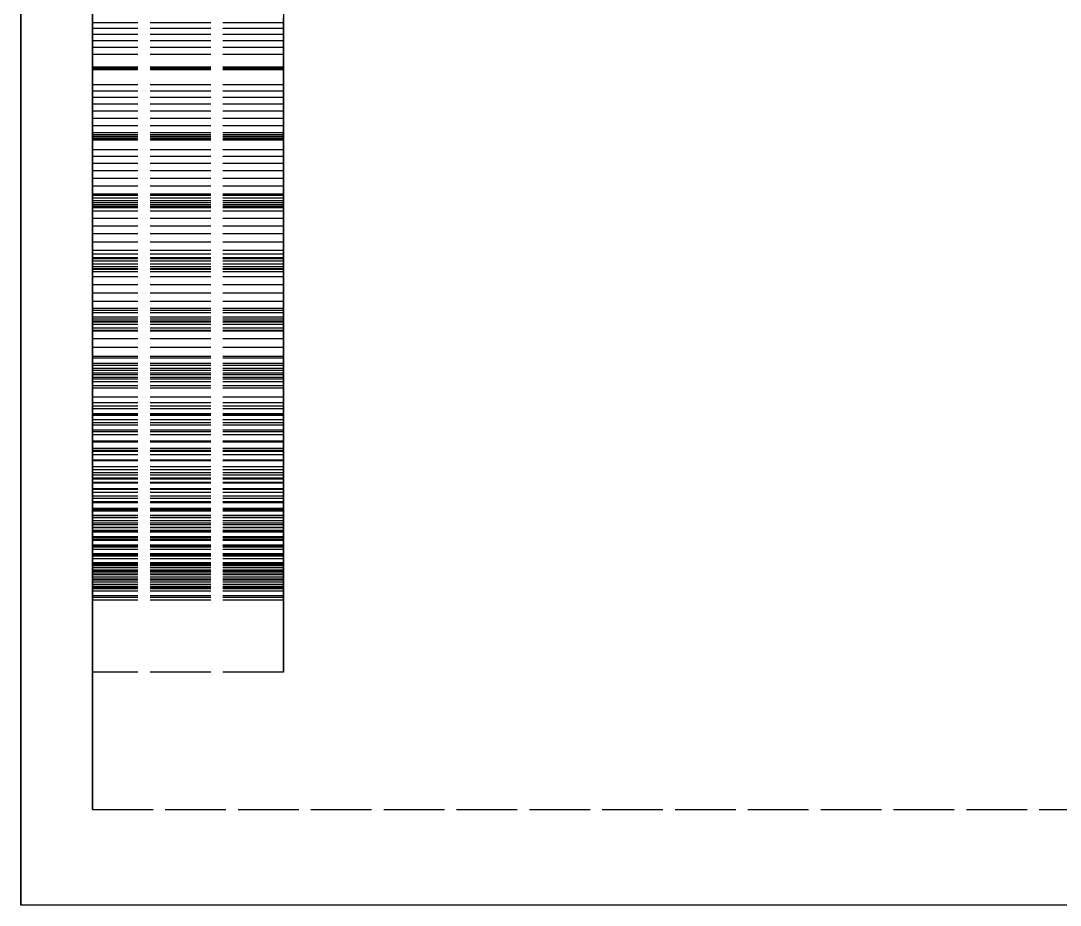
# Model space of a CAD drawing. Header units: millimetres. Extents: x -31 to 125, y -47 to 96.
# Drawn here: x 50.62 to 72.38, y -24 to -5.51 of the extents above; entities that cross this region are included whole.
import ezdxf

# ---------------------------------------------------------------- set-up
doc = ezdxf.new("R2010")
doc.units = ezdxf.units.MM
doc.linetypes.add('DASHED', pattern=[1.524, 1.27, -0.254])
doc.layers.add('HIDDEN', color=8, linetype='DASHED')
doc.layers.add('VISIBLE', color=7, linetype='CONTINUOUS')

msp = doc.modelspace()

# ---------------------------------------------------------------- linework, layer by layer
at = {"layer": 'HIDDEN'}
for points in [[(50.625, -4.95238), (50.625, -5.71429), (50.625, -6.47619), (50.625, -7.2381), (50.625, -8), (50.625, -8.7619), (50.625, -9.52381), (50.625, -10.28571), (50.625, -11.04762), (50.625, -11.80952), (50.625, -12.57143), (50.625, -13.33333), (50.625, -14.09524), (50.625, -14.85714), (50.625, -15.61905), (50.625, -16.38095), (50.625, -17.14286), (50.625, -17.90476), (50.625, -18.66667), (50.625, -19.42857), (50.625, -20.19048), (50.625, -20.95238), (50.625, -21.71429), (50.625, -22.47619), (50.625, -23.2381), (50.625, -24)], [(52.125, -5.16071), (52.125, -5.76786), (52.125, -6.375), (52.125, -6.98214), (52.125, -7.58929), (52.125, -8.19643), (52.125, -8.80357), (52.125, -9.41071), (52.125, -10.01786), (52.125, -10.625), (52.125, -11.23214), (52.125, -11.83929), (52.125, -12.44643), (52.125, -13.05357), (52.125, -13.66071), (52.125, -14.26786), (52.125, -14.875), (52.125, -15.48214), (52.125, -16.08929), (52.125, -16.69643), (52.125, -17.30357), (52.125, -17.91071), (52.125, -18.51786), (52.125, -19.125)], [(56.125, -5.16071), (56.125, -5.76786), (56.125, -6.375), (56.125, -6.98214), (56.125, -7.58929), (56.125, -8.19643), (56.125, -8.80357), (56.125, -9.41071), (56.125, -10.01786), (56.125, -10.625), (56.125, -11.23214), (56.125, -11.83929), (56.125, -12.44643), (56.125, -13.05357), (56.125, -13.66071), (56.125, -14.26786), (56.125, -14.875), (56.125, -15.48214), (56.125, -16.08929), (56.125, -16.69643), (56.125, -17.30357), (56.125, -17.91071), (56.125, -18.51786), (56.125, -19.125)], [(52.125, -5.2381), (52.125, -5.93651), (52.125, -6.63492), (52.125, -7.33333), (52.125, -8.03175), (52.125, -8.73016), (52.125, -9.42857), (52.125, -10.12698), (52.125, -10.8254), (52.125, -11.52381), (52.125, -12.22222), (52.125, -12.92063), (52.125, -13.61905), (52.125, -14.31746), (52.125, -15.01587), (52.125, -15.71429), (52.125, -16.4127), (52.125, -17.11111), (52.125, -17.80952), (52.125, -18.50794), (52.125, -19.20635), (52.125, -19.90476), (52.125, -20.60317), (52.125, -21.30159), (52.125, -22)], [(52.125, -22), (52.125, -21.65079), (52.125, -21.30159), (52.125, -20.95238), (52.125, -20.60317), (52.125, -20.25397), (52.125, -19.90476), (52.125, -19.55556), (52.125, -19.20635), (52.125, -18.85714), (52.125, -18.50794), (52.125, -18.15873), (52.125, -17.80952), (52.125, -17.46032), (52.125, -17.11111), (52.125, -16.7619), (52.125, -16.4127), (52.125, -16.06349), (52.125, -15.71429), (52.125, -15.36508), (52.125, -15.01587), (52.125, -14.66667), (52.125, -14.31746), (52.125, -13.96825), (52.125, -13.61905), (52.125, -13.26984), (52.125, -12.92063), (52.125, -12.57143), (52.125, -12.22222), (52.125, -11.87302), (52.125, -11.52381), (52.125, -11.1746), (52.125, -10.8254), (52.125, -10.47619), (52.125, -10.12698), (52.125, -9.77778), (52.125, -9.42857), (52.125, -9.07937), (52.125, -8.73016), (52.125, -8.38095), (52.125, -8.03175), (52.125, -7.68254), (52.125, -7.33333), (52.125, -6.98413), (52.125, -6.63492), (52.125, -6.28571), (52.125, -5.93651), (52.125, -5.5873), (52.125, -5.2381)], [(52.125, -5.43503), (52.125, -5.54675)], [(52.125, -5.54675), (52.125, -5.43503)], [(56.125, -5.43503), (56.125, -5.54675)], [(56.125, -5.54675), (56.125, -5.43503)], [(52.125, -19.125), (52.125, -18.82143), (52.125, -18.51786), (52.125, -18.21429), (52.125, -17.91071), (52.125, -17.60714), (52.125, -17.30357), (52.125, -17), (52.125, -16.69643), (52.125, -16.39286), (52.125, -16.08929), (52.125, -15.78571), (52.125, -15.48214), (52.125, -15.17857), (52.125, -14.875), (52.125, -14.57143), (52.125, -14.26786), (52.125, -13.96429), (52.125, -13.66071), (52.125, -13.35714), (52.125, -13.05357), (52.125, -12.75), (52.125, -12.44643), (52.125, -12.14286), (52.125, -11.83929), (52.125, -11.53571), (52.125, -11.23214), (52.125, -10.92857), (52.125, -10.625), (52.125, -10.32143), (52.125, -10.01786), (52.125, -9.71429), (52.125, -9.41071), (52.125, -9.10714), (52.125, -8.80357), (52.125, -8.5), (52.125, -8.19643), (52.125, -7.89286), (52.125, -7.58929), (52.125, -7.28571), (52.125, -6.98214), (52.125, -6.67857), (52.125, -6.375), (52.125, -6.07143), (52.125, -5.76786), (52.125, -5.46429)], [(52.125, -5.54675), (52.125, -5.66622)], [(52.125, -5.66622), (52.125, -5.54675)], [(56.125, -5.54675), (52.125, -5.54675)], [(56.125, -5.54675), (52.125, -5.54675)], [(56.125, -19.125), (56.125, -18.82143), (56.125, -18.51786), (56.125, -18.21429), (56.125, -17.91071), (56.125, -17.60714), (56.125, -17.30357), (56.125, -17), (56.125, -16.69643), (56.125, -16.39286), (56.125, -16.08929), (56.125, -15.78571), (56.125, -15.48214), (56.125, -15.17857), (56.125, -14.875), (56.125, -14.57143), (56.125, -14.26786), (56.125, -13.96429), (56.125, -13.66071), (56.125, -13.35714), (56.125, -13.05357), (56.125, -12.75), (56.125, -12.44643), (56.125, -12.14286), (56.125, -11.83929), (56.125, -11.53571), (56.125, -11.23214), (56.125, -10.92857), (56.125, -10.625), (56.125, -10.32143), (56.125, -10.01786), (56.125, -9.71429), (56.125, -9.41071), (56.125, -9.10714), (56.125, -8.80357), (56.125, -8.5), (56.125, -8.19643), (56.125, -7.89286), (56.125, -7.58929), (56.125, -7.28571), (56.125, -6.98214), (56.125, -6.67857), (56.125, -6.375), (56.125, -6.07143), (56.125, -5.76786), (56.125, -5.46429)], [(56.125, -5.54675), (56.125, -5.66622)], [(56.125, -5.66622), (56.125, -5.54675)], [(52.125, -5.66622), (52.125, -5.79272)], [(52.125, -5.79272), (52.125, -5.66622)], [(56.125, -5.66622), (52.125, -5.66622)], [(56.125, -5.66622), (52.125, -5.66622)], [(52.125, -5.79272), (52.125, -5.92575)], [(52.125, -5.92575), (52.125, -5.79272)], [(56.125, -5.79272), (52.125, -5.79272)], [(56.125, -5.79272), (52.125, -5.79272)], [(56.125, -5.66622), (56.125, -5.79272)], [(56.125, -5.79272), (56.125, -5.66622)], [(56.125, -5.79272), (56.125, -5.92575)], [(56.125, -5.92575), (56.125, -5.79272)], [(52.125, -5.92575), (52.125, -6.06492)], [(52.125, -6.06492), (52.125, -5.92575)], [(56.125, -5.92575), (52.125, -5.92575)], [(56.125, -5.92575), (52.125, -5.92575)], [(52.125, -6.06492), (52.125, -6.20995)], [(52.125, -6.20995), (52.125, -6.06492)], [(56.125, -6.06492), (52.125, -6.06492)], [(56.125, -6.06492), (52.125, -6.06492)], [(56.125, -5.92575), (56.125, -6.06492)], [(56.125, -6.06492), (56.125, -5.92575)], [(56.125, -6.06492), (56.125, -6.20995)], [(56.125, -6.20995), (56.125, -6.06492)], [(52.125, -6.20995), (52.125, -6.52324)], [(52.125, -6.52324), (52.125, -6.20995)], [(56.125, -6.20995), (52.125, -6.20995)], [(56.125, -6.20995), (52.125, -6.20995)], [(56.125, -6.20995), (56.125, -6.52324)], [(56.125, -6.52324), (56.125, -6.20995)], [(52.125, -6.50399), (52.125, -6.47908)], [(52.125, -6.47908), (52.125, -6.84931)], [(52.125, -6.84931), (52.125, -6.47908)], [(52.125, -6.47908), (52.125, -6.50399)], [(56.125, -6.47908), (52.125, -6.47908)], [(56.125, -6.47908), (52.125, -6.47908)], [(52.125, -6.52119), (52.125, -6.50399)], [(52.125, -6.50399), (52.125, -6.52119)], [(56.125, -6.50399), (52.125, -6.50399)], [(56.125, -6.50399), (52.125, -6.50399)], [(52.125, -6.53134), (52.125, -6.52119)], [(52.125, -6.52119), (52.125, -6.53134)], [(56.125, -6.52119), (52.125, -6.52119)], [(56.125, -6.52119), (52.125, -6.52119)], [(52.125, -6.52324), (52.125, -6.53208)], [(52.125, -6.53208), (52.125, -6.52324)], [(56.125, -6.52324), (52.125, -6.52324)], [(56.125, -6.52324), (52.125, -6.52324)], [(56.125, -6.50399), (56.125, -6.47908)], [(56.125, -6.47908), (56.125, -6.84931)], [(56.125, -6.84931), (56.125, -6.47908)], [(56.125, -6.47908), (56.125, -6.50399)], [(56.125, -6.52119), (56.125, -6.50399)], [(56.125, -6.50399), (56.125, -6.52119)], [(56.125, -6.53134), (56.125, -6.52119)], [(56.125, -6.52119), (56.125, -6.53134)], [(56.125, -6.52324), (56.125, -6.53208)], [(56.125, -6.53208), (56.125, -6.52324)], [(52.125, -6.53486), (52.125, -6.53134)], [(52.125, -6.53134), (52.125, -6.53486)], [(56.125, -6.53134), (52.125, -6.53134)], [(56.125, -6.53134), (52.125, -6.53134)], [(52.125, -6.53208), (52.125, -6.53486)], [(52.125, -6.53486), (52.125, -6.53208)], [(56.125, -6.53208), (52.125, -6.53208)], [(56.125, -6.53208), (52.125, -6.53208)], [(56.125, -6.53486), (52.125, -6.53486)], [(56.125, -6.53486), (52.125, -6.53486)], [(56.125, -6.53486), (56.125, -6.53134)], [(56.125, -6.53134), (56.125, -6.53486)], [(56.125, -6.53208), (56.125, -6.53486)], [(56.125, -6.53486), (56.125, -6.53208)], [(52.125, -6.84931), (52.125, -6.97527)], [(52.125, -6.97527), (52.125, -6.84931)], [(56.125, -6.84931), (52.125, -6.84931)], [(56.125, -6.84931), (52.125, -6.84931)], [(56.125, -6.84931), (56.125, -6.97527)], [(56.125, -6.97527), (56.125, -6.84931)], [(52.125, -6.97527), (52.125, -7.10867)], [(52.125, -7.10867), (52.125, -6.97527)], [(56.125, -6.97527), (52.125, -6.97527)], [(56.125, -6.97527), (52.125, -6.97527)], [(52.125, -7.10867), (52.125, -7.24883)], [(52.125, -7.24883), (52.125, -7.10867)], [(56.125, -7.10867), (52.125, -7.10867)], [(56.125, -7.10867), (52.125, -7.10867)], [(56.125, -6.97527), (56.125, -7.10867)], [(56.125, -7.10867), (56.125, -6.97527)], [(56.125, -7.10867), (56.125, -7.24883)], [(56.125, -7.24883), (56.125, -7.10867)], [(52.125, -7.24883), (52.125, -7.39524)], [(52.125, -7.39524), (52.125, -7.24883)], [(56.125, -7.24883), (52.125, -7.24883)], [(56.125, -7.24883), (52.125, -7.24883)], [(56.125, -7.24883), (56.125, -7.39524)], [(56.125, -7.39524), (56.125, -7.24883)], [(52.125, -7.39524), (52.125, -7.54753)], [(52.125, -7.54753), (52.125, -7.39524)], [(56.125, -7.39524), (52.125, -7.39524)], [(56.125, -7.39524), (52.125, -7.39524)], [(52.125, -7.54753), (52.125, -7.7054)], [(52.125, -7.7054), (52.125, -7.54753)], [(56.125, -7.54753), (52.125, -7.54753)], [(56.125, -7.54753), (52.125, -7.54753)], [(56.125, -7.39524), (56.125, -7.54753)], [(56.125, -7.54753), (56.125, -7.39524)], [(56.125, -7.54753), (56.125, -7.7054)], [(56.125, -7.7054), (56.125, -7.54753)], [(52.125, -7.7054), (52.125, -8.00616)], [(52.125, -8.00616), (52.125, -7.7054)], [(56.125, -7.7054), (52.125, -7.7054)], [(56.125, -7.7054), (52.125, -7.7054)], [(56.125, -7.7054), (56.125, -8.00616)], [(56.125, -8.00616), (56.125, -7.7054)], [(52.125, -7.89421), (52.125, -7.85159)], [(52.125, -7.85159), (52.125, -8.20515)], [(52.125, -8.20515), (52.125, -7.85159)], [(52.125, -7.85159), (52.125, -7.89421)], [(56.125, -7.85159), (52.125, -7.85159)], [(56.125, -7.85159), (52.125, -7.85159)], [(52.125, -7.92944), (52.125, -7.89421)], [(52.125, -7.89421), (52.125, -7.92944)], [(56.125, -7.89421), (52.125, -7.89421)], [(56.125, -7.89421), (52.125, -7.89421)], [(52.125, -7.9579), (52.125, -7.92944)], [(52.125, -7.92944), (52.125, -7.9579)], [(56.125, -7.92944), (52.125, -7.92944)], [(56.125, -7.92944), (52.125, -7.92944)], [(52.125, -7.97998), (52.125, -7.9579)], [(52.125, -7.9579), (52.125, -7.97998)], [(56.125, -7.9579), (52.125, -7.9579)], [(56.125, -7.9579), (52.125, -7.9579)], [(52.125, -7.99599), (52.125, -7.97998)], [(52.125, -7.97998), (52.125, -7.99599)], [(56.125, -7.97998), (52.125, -7.97998)], [(56.125, -7.97998), (52.125, -7.97998)], [(52.125, -8.00616), (52.125, -7.99599)], [(52.125, -7.99599), (52.125, -8.00616)], [(56.125, -7.99599), (52.125, -7.99599)], [(56.125, -7.99599), (52.125, -7.99599)], [(56.125, -8.00616), (52.125, -8.00616)], [(56.125, -8.00616), (52.125, -8.00616)], [(56.125, -7.89421), (56.125, -7.85159)], [(56.125, -7.85159), (56.125, -8.20515)], [(56.125, -8.20515), (56.125, -7.85159)], [(56.125, -7.85159), (56.125, -7.89421)], [(56.125, -7.92944), (56.125, -7.89421)], [(56.125, -7.89421), (56.125, -7.92944)], [(56.125, -7.9579), (56.125, -7.92944)], [(56.125, -7.92944), (56.125, -7.9579)], [(56.125, -7.97998), (56.125, -7.9579)], [(56.125, -7.9579), (56.125, -7.97998)], [(56.125, -7.99599), (56.125, -7.97998)], [(56.125, -7.97998), (56.125, -7.99599)], [(56.125, -8.00616), (56.125, -7.99599)], [(56.125, -7.99599), (56.125, -8.00616)], [(52.125, -8.20515), (52.125, -8.34428)], [(52.125, -8.34428), (52.125, -8.20515)], [(56.125, -8.20515), (52.125, -8.20515)], [(56.125, -8.20515), (52.125, -8.20515)], [(56.125, -8.20515), (56.125, -8.34428)], [(56.125, -8.34428), (56.125, -8.20515)], [(52.125, -8.34428), (52.125, -8.49049)], [(52.125, -8.49049), (52.125, -8.34428)], [(56.125, -8.34428), (52.125, -8.34428)], [(56.125, -8.34428), (52.125, -8.34428)], [(56.125, -8.34428), (56.125, -8.49049)], [(56.125, -8.49049), (56.125, -8.34428)], [(52.125, -8.49049), (52.125, -8.6431)], [(52.125, -8.6431), (52.125, -8.49049)], [(56.125, -8.49049), (52.125, -8.49049)], [(56.125, -8.49049), (52.125, -8.49049)], [(52.125, -8.6431), (52.125, -8.80164)], [(52.125, -8.80164), (52.125, -8.6431)], [(56.125, -8.6431), (52.125, -8.6431)], [(56.125, -8.6431), (52.125, -8.6431)], [(56.125, -8.49049), (56.125, -8.6431)], [(56.125, -8.6431), (56.125, -8.49049)], [(56.125, -8.6431), (56.125, -8.80164)], [(56.125, -8.80164), (56.125, -8.6431)], [(52.125, -8.80164), (52.125, -8.96574)], [(52.125, -8.96574), (52.125, -8.80164)], [(56.125, -8.80164), (52.125, -8.80164)], [(56.125, -8.80164), (52.125, -8.80164)], [(56.125, -8.80164), (56.125, -8.96574)], [(56.125, -8.96574), (56.125, -8.80164)], [(52.125, -8.96574), (52.125, -9.13511)], [(52.125, -9.13511), (52.125, -8.96574)], [(56.125, -8.96574), (52.125, -8.96574)], [(56.125, -8.96574), (52.125, -8.96574)], [(56.125, -8.96574), (56.125, -9.13511)], [(56.125, -9.13511), (56.125, -8.96574)], [(52.125, -9.13511), (52.125, -9.42078)], [(52.125, -9.42078), (52.125, -9.13511)], [(56.125, -9.13511), (52.125, -9.13511)], [(56.125, -9.13511), (52.125, -9.13511)], [(52.125, -9.21708), (52.125, -9.15711)], [(52.125, -9.15711), (52.125, -9.49099)], [(52.125, -9.49099), (52.125, -9.15711)], [(52.125, -9.15711), (52.125, -9.21708)], [(56.125, -9.15711), (52.125, -9.15711)], [(56.125, -9.15711), (52.125, -9.15711)], [(52.125, -9.27004), (52.125, -9.21708)], [(52.125, -9.21708), (52.125, -9.27004)], [(56.125, -9.21708), (52.125, -9.21708)], [(56.125, -9.21708), (52.125, -9.21708)], [(52.125, -9.31656), (52.125, -9.27004)], [(52.125, -9.27004), (52.125, -9.31656)], [(56.125, -9.27004), (52.125, -9.27004)], [(56.125, -9.27004), (52.125, -9.27004)], [(52.125, -9.35702), (52.125, -9.31656)], [(52.125, -9.31656), (52.125, -9.35702)], [(56.125, -9.31656), (52.125, -9.31656)], [(56.125, -9.31656), (52.125, -9.31656)], [(56.125, -9.13511), (56.125, -9.42078)], [(56.125, -9.42078), (56.125, -9.13511)], [(56.125, -9.21708), (56.125, -9.15711)], [(56.125, -9.15711), (56.125, -9.49099)], [(56.125, -9.49099), (56.125, -9.15711)], [(56.125, -9.15711), (56.125, -9.21708)], [(56.125, -9.27004), (56.125, -9.21708)], [(56.125, -9.21708), (56.125, -9.27004)], [(56.125, -9.31656), (56.125, -9.27004)], [(56.125, -9.27004), (56.125, -9.31656)], [(56.125, -9.35702), (56.125, -9.31656)], [(56.125, -9.31656), (56.125, -9.35702)], [(52.125, -9.39169), (52.125, -9.35702)], [(52.125, -9.35702), (52.125, -9.39169)], [(56.125, -9.35702), (52.125, -9.35702)], [(56.125, -9.35702), (52.125, -9.35702)], [(52.125, -9.42078), (52.125, -9.39169)], [(52.125, -9.39169), (52.125, -9.42078)], [(56.125, -9.39169), (52.125, -9.39169)], [(56.125, -9.39169), (52.125, -9.39169)], [(56.125, -9.42078), (52.125, -9.42078)], [(56.125, -9.42078), (52.125, -9.42078)], [(52.125, -9.49099), (52.125, -9.6421)], [(52.125, -9.6421), (52.125, -9.49099)], [(56.125, -9.49099), (52.125, -9.49099)], [(56.125, -9.49099), (52.125, -9.49099)], [(56.125, -9.39169), (56.125, -9.35702)], [(56.125, -9.35702), (56.125, -9.39169)], [(56.125, -9.42078), (56.125, -9.39169)], [(56.125, -9.39169), (56.125, -9.42078)], [(56.125, -9.49099), (56.125, -9.6421)], [(56.125, -9.6421), (56.125, -9.49099)], [(52.125, -9.6421), (52.125, -9.79986)], [(52.125, -9.79986), (52.125, -9.6421)], [(56.125, -9.6421), (52.125, -9.6421)], [(56.125, -9.6421), (52.125, -9.6421)], [(56.125, -9.6421), (56.125, -9.79986)], [(56.125, -9.79986), (56.125, -9.6421)], [(52.125, -9.79986), (52.125, -9.96362)], [(52.125, -9.96362), (52.125, -9.79986)], [(56.125, -9.79986), (52.125, -9.79986)], [(56.125, -9.79986), (52.125, -9.79986)], [(52.125, -9.96362), (52.125, -10.13294)], [(52.125, -10.13294), (52.125, -9.96362)], [(56.125, -9.96362), (52.125, -9.96362)], [(56.125, -9.96362), (52.125, -9.96362)], [(56.125, -9.79986), (56.125, -9.96362)], [(56.125, -9.96362), (56.125, -9.79986)], [(56.125, -9.96362), (56.125, -10.13294)], [(56.125, -10.13294), (56.125, -9.96362)], [(52.125, -10.13294), (52.125, -10.30746)], [(52.125, -10.30746), (52.125, -10.13294)], [(56.125, -10.13294), (52.125, -10.13294)], [(56.125, -10.13294), (52.125, -10.13294)], [(56.125, -10.13294), (56.125, -10.30746)], [(56.125, -10.30746), (56.125, -10.13294)], [(52.125, -10.30746), (52.125, -10.48689)], [(52.125, -10.48689), (52.125, -10.30746)], [(56.125, -10.30746), (52.125, -10.30746)], [(56.125, -10.30746), (52.125, -10.30746)], [(52.125, -10.46131), (52.125, -10.3845)], [(52.125, -10.3845), (52.125, -10.69586)], [(52.125, -10.69586), (52.125, -10.3845)], [(52.125, -10.3845), (52.125, -10.46131)], [(56.125, -10.3845), (52.125, -10.3845)], [(56.125, -10.3845), (52.125, -10.3845)], [(56.125, -10.30746), (56.125, -10.48689)], [(56.125, -10.48689), (56.125, -10.30746)], [(56.125, -10.46131), (56.125, -10.3845)], [(56.125, -10.3845), (56.125, -10.69586)], [(56.125, -10.69586), (56.125, -10.3845)], [(56.125, -10.3845), (56.125, -10.46131)], [(52.125, -10.53155), (52.125, -10.46131)], [(52.125, -10.46131), (52.125, -10.53155)], [(56.125, -10.46131), (52.125, -10.46131)], [(56.125, -10.46131), (52.125, -10.46131)], [(52.125, -10.48689), (52.125, -10.75501)], [(52.125, -10.75501), (52.125, -10.48689)], [(56.125, -10.48689), (52.125, -10.48689)], [(56.125, -10.48689), (52.125, -10.48689)], [(52.125, -10.59574), (52.125, -10.53155)], [(52.125, -10.53155), (52.125, -10.59574)], [(56.125, -10.53155), (52.125, -10.53155)], [(56.125, -10.53155), (52.125, -10.53155)], [(52.125, -10.65423), (52.125, -10.59574)], [(52.125, -10.59574), (52.125, -10.65423)], [(56.125, -10.59574), (52.125, -10.59574)], [(56.125, -10.59574), (52.125, -10.59574)], [(52.125, -10.70725), (52.125, -10.65423)], [(52.125, -10.65423), (52.125, -10.70725)], [(56.125, -10.65423), (52.125, -10.65423)], [(56.125, -10.65423), (52.125, -10.65423)], [(56.125, -10.53155), (56.125, -10.46131)], [(56.125, -10.46131), (56.125, -10.53155)], [(56.125, -10.48689), (56.125, -10.75501)], [(56.125, -10.75501), (56.125, -10.48689)], [(56.125, -10.59574), (56.125, -10.53155)], [(56.125, -10.53155), (56.125, -10.59574)], [(56.125, -10.65423), (56.125, -10.59574)], [(56.125, -10.59574), (56.125, -10.65423)], [(56.125, -10.70725), (56.125, -10.65423)], [(56.125, -10.65423), (56.125, -10.70725)], [(52.125, -10.69586), (52.125, -10.85766)], [(52.125, -10.85766), (52.125, -10.69586)], [(56.125, -10.69586), (52.125, -10.69586)], [(56.125, -10.69586), (52.125, -10.69586)], [(52.125, -10.75501), (52.125, -10.70725)], [(52.125, -10.70725), (52.125, -10.75501)], [(56.125, -10.70725), (52.125, -10.70725)], [(56.125, -10.70725), (52.125, -10.70725)], [(56.125, -10.75501), (52.125, -10.75501)], [(56.125, -10.75501), (52.125, -10.75501)], [(52.125, -10.85766), (52.125, -11.02562)], [(52.125, -11.02562), (52.125, -10.85766)], [(56.125, -10.85766), (52.125, -10.85766)], [(56.125, -10.85766), (52.125, -10.85766)], [(56.125, -10.69586), (56.125, -10.85766)], [(56.125, -10.85766), (56.125, -10.69586)], [(56.125, -10.75501), (56.125, -10.70725)], [(56.125, -10.70725), (56.125, -10.75501)], [(56.125, -10.85766), (56.125, -11.02562)], [(56.125, -11.02562), (56.125, -10.85766)], [(52.125, -11.02562), (52.125, -11.19915)], [(52.125, -11.19915), (52.125, -11.02562)], [(56.125, -11.02562), (52.125, -11.02562)], [(56.125, -11.02562), (52.125, -11.02562)], [(56.125, -11.02562), (56.125, -11.19915)], [(56.125, -11.19915), (56.125, -11.02562)], [(52.125, -11.19915), (52.125, -11.3778)], [(52.125, -11.3778), (52.125, -11.19915)], [(56.125, -11.19915), (52.125, -11.19915)], [(56.125, -11.19915), (52.125, -11.19915)], [(56.125, -11.19915), (56.125, -11.3778)], [(56.125, -11.3778), (56.125, -11.19915)], [(52.125, -11.3778), (52.125, -11.56124)], [(52.125, -11.56124), (52.125, -11.3778)], [(56.125, -11.3778), (52.125, -11.3778)], [(56.125, -11.3778), (52.125, -11.3778)], [(52.125, -11.61629), (52.125, -11.5233)], [(52.125, -11.5233), (52.125, -11.80947)], [(52.125, -11.80947), (52.125, -11.5233)], [(52.125, -11.5233), (52.125, -11.61629)], [(56.125, -11.5233), (52.125, -11.5233)], [(56.125, -11.5233), (52.125, -11.5233)], [(56.125, -11.3778), (56.125, -11.56124)], [(56.125, -11.56124), (56.125, -11.3778)], [(56.125, -11.61629), (56.125, -11.5233)], [(56.125, -11.5233), (56.125, -11.80947)], [(56.125, -11.80947), (56.125, -11.5233)], [(56.125, -11.5233), (56.125, -11.61629)], [(52.125, -11.56124), (52.125, -11.7492)], [(52.125, -11.7492), (52.125, -11.56124)], [(56.125, -11.56124), (52.125, -11.56124)], [(56.125, -11.56124), (52.125, -11.56124)], [(52.125, -11.70321), (52.125, -11.61629)], [(52.125, -11.61629), (52.125, -11.70321)], [(56.125, -11.61629), (52.125, -11.61629)], [(56.125, -11.61629), (52.125, -11.61629)], [(52.125, -11.78452), (52.125, -11.70321)], [(52.125, -11.70321), (52.125, -11.78452)], [(56.125, -11.70321), (52.125, -11.70321)], [(56.125, -11.70321), (52.125, -11.70321)], [(56.125, -11.56124), (56.125, -11.7492)], [(56.125, -11.7492), (56.125, -11.56124)], [(56.125, -11.70321), (56.125, -11.61629)], [(56.125, -11.61629), (56.125, -11.70321)], [(56.125, -11.78452), (56.125, -11.70321)], [(56.125, -11.70321), (56.125, -11.78452)], [(52.125, -11.7492), (52.125, -11.99749)], [(52.125, -11.99749), (52.125, -11.7492)], [(56.125, -11.7492), (52.125, -11.7492)], [(56.125, -11.7492), (52.125, -11.7492)], [(52.125, -11.86054), (52.125, -11.78452)], [(52.125, -11.78452), (52.125, -11.86054)], [(56.125, -11.78452), (52.125, -11.78452)], [(56.125, -11.78452), (52.125, -11.78452)], [(52.125, -11.80947), (52.125, -11.98058)], [(52.125, -11.98058), (52.125, -11.80947)], [(56.125, -11.80947), (52.125, -11.80947)], [(56.125, -11.80947), (52.125, -11.80947)], [(52.125, -11.93147), (52.125, -11.86054)], [(52.125, -11.86054), (52.125, -11.93147)], [(56.125, -11.86054), (52.125, -11.86054)], [(56.125, -11.86054), (52.125, -11.86054)], [(52.125, -11.99749), (52.125, -11.93147)], [(52.125, -11.93147), (52.125, -11.99749)], [(56.125, -11.93147), (52.125, -11.93147)], [(56.125, -11.93147), (52.125, -11.93147)], [(56.125, -11.7492), (56.125, -11.99749)], [(56.125, -11.99749), (56.125, -11.7492)], [(56.125, -11.86054), (56.125, -11.78452)], [(56.125, -11.78452), (56.125, -11.86054)], [(56.125, -11.80947), (56.125, -11.98058)], [(56.125, -11.98058), (56.125, -11.80947)], [(56.125, -11.93147), (56.125, -11.86054)], [(56.125, -11.86054), (56.125, -11.93147)], [(56.125, -11.99749), (56.125, -11.93147)], [(56.125, -11.93147), (56.125, -11.99749)], [(52.125, -11.98058), (52.125, -12.15732)], [(52.125, -12.15732), (52.125, -11.98058)], [(56.125, -11.98058), (52.125, -11.98058)], [(56.125, -11.98058), (52.125, -11.98058)], [(56.125, -11.99749), (52.125, -11.99749)], [(56.125, -11.99749), (52.125, -11.99749)], [(52.125, -12.15732), (52.125, -12.33912)], [(52.125, -12.33912), (52.125, -12.15732)], [(56.125, -12.15732), (52.125, -12.15732)], [(56.125, -12.15732), (52.125, -12.15732)], [(56.125, -11.98058), (56.125, -12.15732)], [(56.125, -12.15732), (56.125, -11.98058)], [(56.125, -12.15732), (56.125, -12.33912)], [(56.125, -12.33912), (56.125, -12.15732)], [(52.125, -12.33912), (52.125, -12.52558)], [(52.125, -12.52558), (52.125, -12.33912)], [(56.125, -12.33912), (52.125, -12.33912)], [(56.125, -12.33912), (52.125, -12.33912)], [(56.125, -12.33912), (56.125, -12.52558)], [(56.125, -12.52558), (56.125, -12.33912)], [(52.125, -12.52558), (52.125, -12.71638)], [(52.125, -12.71638), (52.125, -12.52558)], [(56.125, -12.52558), (52.125, -12.52558)], [(56.125, -12.52558), (52.125, -12.52558)], [(52.125, -12.67217), (52.125, -12.56378)], [(52.125, -12.56378), (52.125, -12.82233)], [(52.125, -12.82233), (52.125, -12.56378)], [(52.125, -12.56378), (52.125, -12.67217)], [(56.125, -12.56378), (52.125, -12.56378)], [(56.125, -12.56378), (52.125, -12.56378)], [(56.125, -12.52558), (56.125, -12.71638)], [(56.125, -12.71638), (56.125, -12.52558)], [(56.125, -12.67217), (56.125, -12.56378)], [(56.125, -12.56378), (56.125, -12.82233)], [(56.125, -12.82233), (56.125, -12.56378)], [(56.125, -12.56378), (56.125, -12.67217)], [(52.125, -12.77503), (52.125, -12.67217)], [(52.125, -12.67217), (52.125, -12.77503)], [(56.125, -12.67217), (52.125, -12.67217)], [(56.125, -12.67217), (52.125, -12.67217)], [(52.125, -12.71638), (52.125, -12.91126)], [(52.125, -12.91126), (52.125, -12.71638)], [(56.125, -12.71638), (52.125, -12.71638)], [(56.125, -12.71638), (52.125, -12.71638)], [(52.125, -12.87276), (52.125, -12.77503)], [(52.125, -12.77503), (52.125, -12.87276)], [(56.125, -12.77503), (52.125, -12.77503)], [(56.125, -12.77503), (52.125, -12.77503)], [(52.125, -12.82233), (52.125, -13.00129)], [(52.125, -13.00129), (52.125, -12.82233)], [(56.125, -12.82233), (52.125, -12.82233)], [(56.125, -12.82233), (52.125, -12.82233)], [(56.125, -12.77503), (56.125, -12.67217)], [(56.125, -12.67217), (56.125, -12.77503)], [(56.125, -12.71638), (56.125, -12.91126)], [(56.125, -12.91126), (56.125, -12.71638)], [(56.125, -12.87276), (56.125, -12.77503)], [(56.125, -12.77503), (56.125, -12.87276)], [(56.125, -12.82233), (56.125, -13.00129)], [(56.125, -13.00129), (56.125, -12.82233)], [(52.125, -12.96565), (52.125, -12.87276)], [(52.125, -12.87276), (52.125, -12.96565)], [(56.125, -12.87276), (52.125, -12.87276)], [(56.125, -12.87276), (52.125, -12.87276)], [(52.125, -12.91126), (52.125, -13.13762)], [(52.125, -13.13762), (52.125, -12.91126)], [(56.125, -12.91126), (52.125, -12.91126)], [(56.125, -12.91126), (52.125, -12.91126)], [(52.125, -13.05389), (52.125, -12.96565)], [(52.125, -12.96565), (52.125, -13.05389)], [(56.125, -12.96565), (52.125, -12.96565)], [(56.125, -12.96565), (52.125, -12.96565)], [(52.125, -13.00129), (52.125, -13.18529)], [(52.125, -13.18529), (52.125, -13.00129)], [(56.125, -13.00129), (52.125, -13.00129)], [(56.125, -13.00129), (52.125, -13.00129)], [(56.125, -12.96565), (56.125, -12.87276)], [(56.125, -12.87276), (56.125, -12.96565)], [(56.125, -12.91126), (56.125, -13.13762)], [(56.125, -13.13762), (56.125, -12.91126)], [(56.125, -13.05389), (56.125, -12.96565)], [(56.125, -12.96565), (56.125, -13.05389)], [(56.125, -13.00129), (56.125, -13.18529)], [(56.125, -13.18529), (56.125, -13.00129)], [(52.125, -13.13762), (52.125, -13.05389)], [(52.125, -13.05389), (52.125, -13.13762)], [(56.125, -13.05389), (52.125, -13.05389)], [(56.125, -13.05389), (52.125, -13.05389)], [(56.125, -13.13762), (52.125, -13.13762)], [(56.125, -13.13762), (52.125, -13.13762)], [(52.125, -13.18529), (52.125, -13.37382)], [(52.125, -13.37382), (52.125, -13.18529)], [(56.125, -13.18529), (52.125, -13.18529)], [(56.125, -13.18529), (52.125, -13.18529)], [(56.125, -13.13762), (56.125, -13.05389)], [(56.125, -13.05389), (56.125, -13.13762)], [(56.125, -13.18529), (56.125, -13.37382)], [(56.125, -13.37382), (56.125, -13.18529)], [(52.125, -13.37382), (52.125, -13.5665)], [(52.125, -13.5665), (52.125, -13.37382)], [(56.125, -13.37382), (52.125, -13.37382)], [(56.125, -13.37382), (52.125, -13.37382)], [(56.125, -13.37382), (56.125, -13.5665)], [(56.125, -13.5665), (56.125, -13.37382)], [(52.125, -13.61993), (52.125, -13.49708)], [(52.125, -13.49708), (52.125, -13.72579)], [(52.125, -13.72579), (52.125, -13.49708)], [(52.125, -13.49708), (52.125, -13.61993)], [(56.125, -13.49708), (52.125, -13.49708)], [(56.125, -13.49708), (52.125, -13.49708)], [(52.125, -13.5665), (52.125, -13.76303)], [(52.125, -13.76303), (52.125, -13.5665)], [(56.125, -13.5665), (52.125, -13.5665)], [(56.125, -13.5665), (52.125, -13.5665)], [(52.125, -13.73785), (52.125, -13.61993)], [(52.125, -13.61993), (52.125, -13.73785)], [(56.125, -13.61993), (52.125, -13.61993)], [(56.125, -13.61993), (52.125, -13.61993)], [(56.125, -13.61993), (56.125, -13.49708)], [(56.125, -13.49708), (56.125, -13.72579)], [(56.125, -13.72579), (56.125, -13.49708)], [(56.125, -13.49708), (56.125, -13.61993)], [(56.125, -13.5665), (56.125, -13.76303)], [(56.125, -13.76303), (56.125, -13.5665)], [(56.125, -13.73785), (56.125, -13.61993)], [(56.125, -13.61993), (56.125, -13.73785)], [(52.125, -13.72579), (52.125, -13.91108)], [(52.125, -13.91108), (52.125, -13.72579)], [(56.125, -13.72579), (52.125, -13.72579)], [(56.125, -13.72579), (52.125, -13.72579)], [(52.125, -13.85118), (52.125, -13.73785)], [(52.125, -13.73785), (52.125, -13.85118)], [(56.125, -13.73785), (52.125, -13.73785)], [(56.125, -13.73785), (52.125, -13.73785)], [(52.125, -13.76303), (52.125, -13.96318)], [(52.125, -13.96318), (52.125, -13.76303)], [(56.125, -13.76303), (52.125, -13.76303)], [(56.125, -13.76303), (52.125, -13.76303)], [(52.125, -13.96016), (52.125, -13.85118)], [(52.125, -13.85118), (52.125, -13.96016)], [(56.125, -13.85118), (52.125, -13.85118)], [(56.125, -13.85118), (52.125, -13.85118)], [(52.125, -13.91108), (52.125, -14.10078)], [(52.125, -14.10078), (52.125, -13.91108)], [(56.125, -13.91108), (52.125, -13.91108)], [(56.125, -13.91108), (52.125, -13.91108)], [(56.125, -13.72579), (56.125, -13.91108)], [(56.125, -13.91108), (56.125, -13.72579)], [(56.125, -13.85118), (56.125, -13.73785)], [(56.125, -13.73785), (56.125, -13.85118)], [(56.125, -13.76303), (56.125, -13.96318)], [(56.125, -13.96318), (56.125, -13.76303)], [(56.125, -13.96016), (56.125, -13.85118)], [(56.125, -13.85118), (56.125, -13.96016)], [(56.125, -13.91108), (56.125, -14.10078)], [(56.125, -14.10078), (56.125, -13.91108)], [(52.125, -14.06495), (52.125, -13.96016)], [(52.125, -13.96016), (52.125, -14.06495)], [(56.125, -13.96016), (52.125, -13.96016)], [(56.125, -13.96016), (52.125, -13.96016)], [(52.125, -13.96318), (52.125, -14.16565)], [(52.125, -14.16565), (52.125, -13.96318)], [(56.125, -13.96318), (52.125, -13.96318)], [(56.125, -13.96318), (52.125, -13.96318)], [(52.125, -14.16565), (52.125, -14.06495)], [(52.125, -14.06495), (52.125, -14.16565)], [(56.125, -14.06495), (52.125, -14.06495)], [(56.125, -14.06495), (52.125, -14.06495)], [(52.125, -14.10078), (52.125, -14.29443)], [(52.125, -14.29443), (52.125, -14.10078)], [(56.125, -14.10078), (52.125, -14.10078)], [(56.125, -14.10078), (52.125, -14.10078)], [(56.125, -14.06495), (56.125, -13.96016)], [(56.125, -13.96016), (56.125, -14.06495)], [(56.125, -13.96318), (56.125, -14.16565)], [(56.125, -14.16565), (56.125, -13.96318)], [(56.125, -14.16565), (56.125, -14.06495)], [(56.125, -14.06495), (56.125, -14.16565)], [(56.125, -14.10078), (56.125, -14.29443)], [(56.125, -14.29443), (56.125, -14.10078)], [(56.125, -14.16565), (52.125, -14.16565)], [(56.125, -14.16565), (52.125, -14.16565)], [(52.125, -14.29443), (52.125, -14.49168)], [(52.125, -14.49168), (52.125, -14.29443)], [(56.125, -14.29443), (52.125, -14.29443)], [(56.125, -14.29443), (52.125, -14.29443)], [(52.125, -14.45149), (52.125, -14.31522)], [(52.125, -14.31522), (52.125, -14.51215)], [(52.125, -14.51215), (52.125, -14.31522)], [(52.125, -14.31522), (52.125, -14.45149)], [(56.125, -14.31522), (52.125, -14.31522)], [(56.125, -14.31522), (52.125, -14.31522)], [(56.125, -14.29443), (56.125, -14.49168)], [(56.125, -14.49168), (56.125, -14.29443)], [(56.125, -14.45149), (56.125, -14.31522)], [(56.125, -14.31522), (56.125, -14.51215)], [(56.125, -14.51215), (56.125, -14.31522)], [(56.125, -14.31522), (56.125, -14.45149)], [(52.125, -14.58346), (52.125, -14.45149)], [(52.125, -14.45149), (52.125, -14.58346)], [(56.125, -14.45149), (52.125, -14.45149)], [(56.125, -14.45149), (52.125, -14.45149)], [(52.125, -14.49168), (52.125, -14.69226)], [(52.125, -14.69226), (52.125, -14.49168)], [(56.125, -14.49168), (52.125, -14.49168)], [(56.125, -14.49168), (52.125, -14.49168)], [(52.125, -14.51215), (52.125, -14.70218)], [(52.125, -14.70218), (52.125, -14.51215)], [(56.125, -14.51215), (52.125, -14.51215)], [(56.125, -14.51215), (52.125, -14.51215)], [(56.125, -14.58346), (56.125, -14.45149)], [(56.125, -14.45149), (56.125, -14.58346)], [(56.125, -14.49168), (56.125, -14.69226)], [(56.125, -14.69226), (56.125, -14.49168)], [(56.125, -14.51215), (56.125, -14.70218)], [(56.125, -14.70218), (56.125, -14.51215)], [(52.125, -14.71142), (52.125, -14.58346)], [(52.125, -14.58346), (52.125, -14.71142)], [(56.125, -14.58346), (52.125, -14.58346)], [(56.125, -14.58346), (52.125, -14.58346)], [(52.125, -14.69226), (52.125, -14.89596)], [(52.125, -14.89596), (52.125, -14.69226)], [(56.125, -14.69226), (52.125, -14.69226)], [(56.125, -14.69226), (52.125, -14.69226)], [(52.125, -14.70218), (52.125, -14.89596)], [(52.125, -14.89596), (52.125, -14.70218)], [(56.125, -14.70218), (52.125, -14.70218)], [(56.125, -14.70218), (52.125, -14.70218)], [(52.125, -14.83555), (52.125, -14.71142)], [(52.125, -14.71142), (52.125, -14.83555)], [(56.125, -14.71142), (52.125, -14.71142)], [(56.125, -14.71142), (52.125, -14.71142)], [(56.125, -14.71142), (56.125, -14.58346)], [(56.125, -14.58346), (56.125, -14.71142)], [(56.125, -14.69226), (56.125, -14.89596)], [(56.125, -14.89596), (56.125, -14.69226)], [(56.125, -14.70218), (56.125, -14.89596)], [(56.125, -14.89596), (56.125, -14.70218)], [(56.125, -14.83555), (56.125, -14.71142)], [(56.125, -14.71142), (56.125, -14.83555)], [(52.125, -14.956), (52.125, -14.83555)], [(52.125, -14.83555), (52.125, -14.956)], [(56.125, -14.83555), (52.125, -14.83555)], [(56.125, -14.83555), (52.125, -14.83555)], [(52.125, -14.89596), (52.125, -15.07283)], [(52.125, -14.89596), (52.125, -15.09307)], [(52.125, -15.09307), (52.125, -14.89596)], [(52.125, -15.07283), (52.125, -14.89596)], [(56.125, -14.89596), (52.125, -14.89596)], [(56.125, -14.89596), (52.125, -14.89596)], [(56.125, -14.89596), (52.125, -14.89596)], [(56.125, -14.89596), (52.125, -14.89596)], [(52.125, -15.07283), (52.125, -14.956)], [(52.125, -14.956), (52.125, -15.07283)], [(56.125, -14.956), (52.125, -14.956)], [(56.125, -14.956), (52.125, -14.956)], [(56.125, -14.956), (56.125, -14.83555)], [(56.125, -14.83555), (56.125, -14.956)], [(56.125, -14.89596), (56.125, -15.07283)], [(56.125, -14.89596), (56.125, -15.09307)], [(56.125, -15.09307), (56.125, -14.89596)], [(56.125, -15.07283), (56.125, -14.89596)], [(56.125, -15.07283), (56.125, -14.956)], [(56.125, -14.956), (56.125, -15.07283)], [(52.125, -15.15976), (52.125, -15.01123)], [(52.125, -15.01123), (52.125, -15.1747)], [(52.125, -15.1747), (52.125, -15.01123)], [(52.125, -15.01123), (52.125, -15.15976)], [(56.125, -15.01123), (52.125, -15.01123)], [(56.125, -15.01123), (52.125, -15.01123)], [(56.125, -15.07283), (52.125, -15.07283)], [(56.125, -15.07283), (52.125, -15.07283)], [(52.125, -15.09307), (52.125, -15.29322)], [(52.125, -15.29322), (52.125, -15.09307)], [(56.125, -15.09307), (52.125, -15.09307)], [(56.125, -15.09307), (52.125, -15.09307)], [(52.125, -15.30465), (52.125, -15.15976)], [(52.125, -15.15976), (52.125, -15.30465)], [(56.125, -15.15976), (52.125, -15.15976)], [(56.125, -15.15976), (52.125, -15.15976)], [(52.125, -15.1747), (52.125, -15.36785)], [(52.125, -15.36785), (52.125, -15.1747)], [(56.125, -15.1747), (52.125, -15.1747)], [(56.125, -15.1747), (52.125, -15.1747)], [(56.125, -15.15976), (56.125, -15.01123)], [(56.125, -15.01123), (56.125, -15.1747)], [(56.125, -15.1747), (56.125, -15.01123)], [(56.125, -15.01123), (56.125, -15.15976)], [(56.125, -15.09307), (56.125, -15.29322)], [(56.125, -15.29322), (56.125, -15.09307)], [(56.125, -15.30465), (56.125, -15.15976)], [(56.125, -15.15976), (56.125, -15.30465)], [(56.125, -15.1747), (56.125, -15.36785)], [(56.125, -15.36785), (56.125, -15.1747)], [(52.125, -15.29322), (52.125, -15.49615)], [(52.125, -15.49615), (52.125, -15.29322)], [(56.125, -15.29322), (52.125, -15.29322)], [(56.125, -15.29322), (52.125, -15.29322)], [(52.125, -15.44615), (52.125, -15.30465)], [(52.125, -15.30465), (52.125, -15.44615)], [(56.125, -15.30465), (52.125, -15.30465)], [(56.125, -15.30465), (52.125, -15.30465)], [(52.125, -15.36785), (52.125, -15.56405)], [(52.125, -15.56405), (52.125, -15.36785)], [(56.125, -15.36785), (52.125, -15.36785)], [(56.125, -15.36785), (52.125, -15.36785)], [(56.125, -15.29322), (56.125, -15.49615)], [(56.125, -15.49615), (56.125, -15.29322)], [(56.125, -15.44615), (56.125, -15.30465)], [(56.125, -15.30465), (56.125, -15.44615)], [(56.125, -15.36785), (56.125, -15.56405)], [(56.125, -15.56405), (56.125, -15.36785)], [(52.125, -15.58438), (52.125, -15.44615)], [(52.125, -15.44615), (52.125, -15.58438)], [(56.125, -15.44615), (52.125, -15.44615)], [(56.125, -15.44615), (52.125, -15.44615)], [(52.125, -15.49615), (52.125, -15.70166)], [(52.125, -15.70166), (52.125, -15.49615)], [(56.125, -15.49615), (52.125, -15.49615)], [(56.125, -15.49615), (52.125, -15.49615)], [(52.125, -15.56405), (52.125, -15.76295)], [(52.125, -15.76295), (52.125, -15.56405)], [(56.125, -15.56405), (52.125, -15.56405)], [(56.125, -15.56405), (52.125, -15.56405)], [(52.125, -15.73869), (52.125, -15.57917)], [(52.125, -15.57917), (52.125, -15.70778)], [(52.125, -15.70778), (52.125, -15.57917)], [(52.125, -15.57917), (52.125, -15.73869)], [(56.125, -15.57917), (52.125, -15.57917)], [(56.125, -15.57917), (52.125, -15.57917)], [(52.125, -15.71945), (52.125, -15.58438)], [(52.125, -15.58438), (52.125, -15.71945)], [(56.125, -15.58438), (52.125, -15.58438)], [(56.125, -15.58438), (52.125, -15.58438)], [(56.125, -15.58438), (56.125, -15.44615)], [(56.125, -15.44615), (56.125, -15.58438)], [(56.125, -15.49615), (56.125, -15.70166)], [(56.125, -15.70166), (56.125, -15.49615)], [(56.125, -15.56405), (56.125, -15.76295)], [(56.125, -15.76295), (56.125, -15.56405)], [(56.125, -15.73869), (56.125, -15.57917)], [(56.125, -15.57917), (56.125, -15.70778)], [(56.125, -15.70778), (56.125, -15.57917)], [(56.125, -15.57917), (56.125, -15.73869)], [(56.125, -15.71945), (56.125, -15.58438)], [(56.125, -15.58438), (56.125, -15.71945)], [(52.125, -15.70166), (52.125, -15.85142)], [(52.125, -15.85142), (52.125, -15.70166)], [(56.125, -15.70166), (52.125, -15.70166)], [(56.125, -15.70166), (52.125, -15.70166)], [(52.125, -15.70778), (52.125, -15.90241)], [(52.125, -15.90241), (52.125, -15.70778)], [(56.125, -15.70778), (52.125, -15.70778)], [(56.125, -15.70778), (52.125, -15.70778)], [(52.125, -15.85142), (52.125, -15.71945)], [(52.125, -15.71945), (52.125, -15.85142)], [(56.125, -15.71945), (52.125, -15.71945)], [(56.125, -15.71945), (52.125, -15.71945)], [(52.125, -15.89527), (52.125, -15.73869)], [(52.125, -15.73869), (52.125, -15.89527)], [(56.125, -15.73869), (52.125, -15.73869)], [(56.125, -15.73869), (52.125, -15.73869)], [(52.125, -15.76295), (52.125, -15.96428)], [(52.125, -15.96428), (52.125, -15.76295)], [(56.125, -15.76295), (52.125, -15.76295)], [(56.125, -15.76295), (52.125, -15.76295)], [(56.125, -15.85142), (52.125, -15.85142)], [(56.125, -15.85142), (52.125, -15.85142)], [(56.125, -15.70166), (56.125, -15.85142)], [(56.125, -15.85142), (56.125, -15.70166)], [(56.125, -15.70778), (56.125, -15.90241)], [(56.125, -15.90241), (56.125, -15.70778)], [(56.125, -15.85142), (56.125, -15.71945)], [(56.125, -15.71945), (56.125, -15.85142)], [(56.125, -15.89527), (56.125, -15.73869)], [(56.125, -15.73869), (56.125, -15.89527)], [(56.125, -15.76295), (56.125, -15.96428)], [(56.125, -15.96428), (56.125, -15.76295)], [(52.125, -16.04909), (52.125, -15.89527)], [(52.125, -15.89527), (52.125, -16.04909)], [(56.125, -15.89527), (52.125, -15.89527)], [(56.125, -15.89527), (52.125, -15.89527)], [(52.125, -15.90241), (52.125, -16.09936)], [(52.125, -16.09936), (52.125, -15.90241)], [(56.125, -15.90241), (52.125, -15.90241)], [(56.125, -15.90241), (52.125, -15.90241)], [(52.125, -15.96428), (52.125, -16.16782)], [(52.125, -16.16782), (52.125, -15.96428)], [(56.125, -15.96428), (52.125, -15.96428)], [(56.125, -15.96428), (52.125, -15.96428)], [(52.125, -16.18334), (52.125, -16.01419)], [(52.125, -16.01419), (52.125, -16.10685)], [(52.125, -16.10685), (52.125, -16.01419)], [(52.125, -16.01419), (52.125, -16.18334)], [(56.125, -16.01419), (52.125, -16.01419)], [(56.125, -16.01419), (52.125, -16.01419)], [(52.125, -16.20025), (52.125, -16.04909)], [(52.125, -16.04909), (52.125, -16.20025)], [(56.125, -16.04909), (52.125, -16.04909)], [(56.125, -16.04909), (52.125, -16.04909)], [(56.125, -16.04909), (56.125, -15.89527)], [(56.125, -15.89527), (56.125, -16.04909)], [(56.125, -15.90241), (56.125, -16.09936)], [(56.125, -16.09936), (56.125, -15.90241)], [(56.125, -15.96428), (56.125, -16.16782)], [(56.125, -16.16782), (56.125, -15.96428)], [(56.125, -16.18334), (56.125, -16.01419)], [(56.125, -16.01419), (56.125, -16.10685)], [(56.125, -16.10685), (56.125, -16.01419)], [(56.125, -16.01419), (56.125, -16.18334)], [(56.125, -16.20025), (56.125, -16.04909)], [(56.125, -16.04909), (56.125, -16.20025)], [(52.125, -16.09936), (52.125, -16.29834)], [(52.125, -16.29834), (52.125, -16.09936)], [(56.125, -16.09936), (52.125, -16.09936)], [(56.125, -16.09936), (52.125, -16.09936)], [(52.125, -16.10685), (52.125, -16.30129)], [(52.125, -16.30129), (52.125, -16.10685)], [(56.125, -16.10685), (52.125, -16.10685)], [(56.125, -16.10685), (52.125, -16.10685)], [(52.125, -16.16782), (52.125, -16.37339)], [(52.125, -16.37339), (52.125, -16.16782)], [(56.125, -16.16782), (52.125, -16.16782)], [(56.125, -16.16782), (52.125, -16.16782)], [(52.125, -16.35028), (52.125, -16.18334)], [(52.125, -16.18334), (52.125, -16.35028)], [(56.125, -16.18334), (52.125, -16.18334)], [(56.125, -16.18334), (52.125, -16.18334)], [(52.125, -16.3488), (52.125, -16.20025)], [(52.125, -16.20025), (52.125, -16.3488)], [(56.125, -16.20025), (52.125, -16.20025)], [(56.125, -16.20025), (52.125, -16.20025)], [(52.125, -16.29834), (52.125, -16.49914)], [(52.125, -16.49914), (52.125, -16.29834)], [(56.125, -16.29834), (52.125, -16.29834)], [(56.125, -16.29834), (52.125, -16.29834)], [(52.125, -16.30129), (52.125, -16.49731)], [(52.125, -16.49731), (52.125, -16.30129)], [(56.125, -16.30129), (52.125, -16.30129)], [(56.125, -16.30129), (52.125, -16.30129)], [(56.125, -16.09936), (56.125, -16.29834)], [(56.125, -16.29834), (56.125, -16.09936)], [(56.125, -16.10685), (56.125, -16.30129)], [(56.125, -16.30129), (56.125, -16.10685)], [(56.125, -16.16782), (56.125, -16.37339)], [(56.125, -16.37339), (56.125, -16.16782)], [(56.125, -16.35028), (56.125, -16.18334)], [(56.125, -16.18334), (56.125, -16.35028)], [(56.125, -16.3488), (56.125, -16.20025)], [(56.125, -16.20025), (56.125, -16.3488)], [(56.125, -16.29834), (56.125, -16.49914)], [(56.125, -16.49914), (56.125, -16.29834)], [(56.125, -16.30129), (56.125, -16.49731)], [(56.125, -16.49731), (56.125, -16.30129)], [(52.125, -16.48992), (52.125, -16.31259)], [(52.125, -16.31259), (52.125, -16.3685)], [(52.125, -16.3685), (52.125, -16.31259)], [(52.125, -16.31259), (52.125, -16.48992)], [(56.125, -16.31259), (52.125, -16.31259)], [(56.125, -16.31259), (52.125, -16.31259)], [(52.125, -16.49476), (52.125, -16.3488)], [(52.125, -16.3488), (52.125, -16.49476)], [(56.125, -16.3488), (52.125, -16.3488)], [(56.125, -16.3488), (52.125, -16.3488)], [(52.125, -16.51511), (52.125, -16.35028)], [(52.125, -16.35028), (52.125, -16.51511)], [(56.125, -16.35028), (52.125, -16.35028)], [(56.125, -16.35028), (52.125, -16.35028)], [(52.125, -16.3685), (52.125, -16.56109)], [(52.125, -16.56109), (52.125, -16.3685)], [(56.125, -16.3685), (52.125, -16.3685)], [(56.125, -16.3685), (52.125, -16.3685)], [(52.125, -16.37339), (52.125, -16.49476)], [(52.125, -16.49476), (52.125, -16.37339)], [(56.125, -16.37339), (52.125, -16.37339)], [(56.125, -16.37339), (52.125, -16.37339)], [(52.125, -16.65581), (52.125, -16.47181)], [(52.125, -16.47181), (52.125, -16.4905)], [(52.125, -16.4905), (52.125, -16.47181)], [(52.125, -16.47181), (52.125, -16.65581)], [(56.125, -16.47181), (52.125, -16.47181)], [(56.125, -16.47181), (52.125, -16.47181)], [(52.125, -16.66579), (52.125, -16.48992)], [(52.125, -16.48992), (52.125, -16.66579)], [(56.125, -16.48992), (52.125, -16.48992)], [(56.125, -16.48992), (52.125, -16.48992)], [(52.125, -16.4905), (52.125, -16.6796)], [(52.125, -16.6796), (52.125, -16.4905)], [(56.125, -16.4905), (52.125, -16.4905)], [(56.125, -16.4905), (52.125, -16.4905)], [(56.125, -16.49476), (52.125, -16.49476)], [(56.125, -16.49476), (52.125, -16.49476)], [(52.125, -16.49731), (52.125, -16.69468)], [(52.125, -16.69468), (52.125, -16.49731)], [(56.125, -16.49731), (52.125, -16.49731)], [(56.125, -16.49731), (52.125, -16.49731)], [(52.125, -16.49914), (52.125, -16.70155)], [(52.125, -16.70155), (52.125, -16.49914)], [(56.125, -16.49914), (52.125, -16.49914)], [(56.125, -16.49914), (52.125, -16.49914)], [(52.125, -16.6779), (52.125, -16.51511)], [(52.125, -16.51511), (52.125, -16.6779)], [(56.125, -16.51511), (52.125, -16.51511)], [(56.125, -16.51511), (52.125, -16.51511)], [(56.125, -16.48992), (56.125, -16.31259)], [(56.125, -16.31259), (56.125, -16.3685)], [(56.125, -16.3685), (56.125, -16.31259)], [(56.125, -16.31259), (56.125, -16.48992)], [(56.125, -16.49476), (56.125, -16.3488)], [(56.125, -16.3488), (56.125, -16.49476)], [(56.125, -16.51511), (56.125, -16.35028)], [(56.125, -16.35028), (56.125, -16.51511)], [(56.125, -16.3685), (56.125, -16.56109)], [(56.125, -16.56109), (56.125, -16.3685)], [(56.125, -16.37339), (56.125, -16.49476)], [(56.125, -16.49476), (56.125, -16.37339)], [(56.125, -16.65581), (56.125, -16.47181)], [(56.125, -16.47181), (56.125, -16.4905)], [(56.125, -16.4905), (56.125, -16.47181)], [(56.125, -16.47181), (56.125, -16.65581)], [(56.125, -16.66579), (56.125, -16.48992)], [(56.125, -16.48992), (56.125, -16.66579)], [(56.125, -16.4905), (56.125, -16.6796)], [(56.125, -16.6796), (56.125, -16.4905)], [(56.125, -16.49731), (56.125, -16.69468)], [(56.125, -16.69468), (56.125, -16.49731)], [(56.125, -16.49914), (56.125, -16.70155)], [(56.125, -16.70155), (56.125, -16.49914)], [(56.125, -16.6779), (56.125, -16.51511)], [(56.125, -16.51511), (56.125, -16.6779)], [(52.125, -16.56109), (52.125, -16.75451)], [(52.125, -16.75451), (52.125, -16.56109)], [(56.125, -16.56109), (52.125, -16.56109)], [(56.125, -16.56109), (52.125, -16.56109)], [(52.125, -16.83911), (52.125, -16.65581)], [(52.125, -16.65581), (52.125, -16.83911)], [(56.125, -16.65581), (52.125, -16.65581)], [(56.125, -16.65581), (52.125, -16.65581)], [(52.125, -16.84023), (52.125, -16.66579)], [(52.125, -16.66579), (52.125, -16.84023)], [(56.125, -16.66579), (52.125, -16.66579)], [(56.125, -16.66579), (52.125, -16.66579)], [(52.125, -16.83865), (52.125, -16.6779)], [(52.125, -16.6779), (52.125, -16.83865)], [(56.125, -16.6779), (52.125, -16.6779)], [(56.125, -16.6779), (52.125, -16.6779)], [(52.125, -16.6796), (52.125, -16.86877)], [(52.125, -16.86877), (52.125, -16.6796)], [(56.125, -16.6796), (52.125, -16.6796)], [(56.125, -16.6796), (52.125, -16.6796)], [(52.125, -16.69468), (52.125, -16.89323)], [(52.125, -16.89323), (52.125, -16.69468)], [(56.125, -16.69468), (52.125, -16.69468)], [(56.125, -16.69468), (52.125, -16.69468)], [(52.125, -16.70155), (52.125, -16.90543)], [(52.125, -16.90543), (52.125, -16.70155)], [(56.125, -16.70155), (52.125, -16.70155)], [(56.125, -16.70155), (52.125, -16.70155)], [(56.125, -16.56109), (56.125, -16.75451)], [(56.125, -16.75451), (56.125, -16.56109)], [(56.125, -16.83911), (56.125, -16.65581)], [(56.125, -16.65581), (56.125, -16.83911)], [(56.125, -16.84023), (56.125, -16.66579)], [(56.125, -16.66579), (56.125, -16.84023)], [(56.125, -16.83865), (56.125, -16.6779)], [(56.125, -16.6779), (56.125, -16.83865)], [(56.125, -16.6796), (56.125, -16.86877)], [(56.125, -16.86877), (56.125, -16.6796)], [(56.125, -16.69468), (56.125, -16.89323)], [(56.125, -16.89323), (56.125, -16.69468)], [(56.125, -16.70155), (56.125, -16.90543)], [(56.125, -16.90543), (56.125, -16.70155)], [(52.125, -16.75451), (52.125, -16.94859)], [(52.125, -16.94859), (52.125, -16.75451)], [(56.125, -16.75451), (52.125, -16.75451)], [(56.125, -16.75451), (52.125, -16.75451)], [(52.125, -16.99738), (52.125, -16.83865)], [(52.125, -16.83865), (52.125, -16.99738)], [(56.125, -16.83865), (52.125, -16.83865)], [(56.125, -16.83865), (52.125, -16.83865)], [(52.125, -17.02168), (52.125, -16.83911)], [(52.125, -16.83911), (52.125, -17.02168)], [(56.125, -16.83911), (52.125, -16.83911)], [(56.125, -16.83911), (52.125, -16.83911)], [(52.125, -17.01326), (52.125, -16.84023)], [(52.125, -16.84023), (52.125, -17.01326)], [(56.125, -16.84023), (52.125, -16.84023)], [(56.125, -16.84023), (52.125, -16.84023)], [(52.125, -16.86877), (52.125, -17.0579)], [(52.125, -17.0579), (52.125, -16.86877)], [(56.125, -16.86877), (52.125, -16.86877)], [(56.125, -16.86877), (52.125, -16.86877)], [(52.125, -16.89323), (52.125, -17.0928)], [(52.125, -17.0928), (52.125, -16.89323)], [(56.125, -16.89323), (52.125, -16.89323)], [(56.125, -16.89323), (52.125, -16.89323)], [(52.125, -16.90543), (52.125, -16.99738)], [(52.125, -16.99738), (52.125, -16.90543)], [(56.125, -16.90543), (52.125, -16.90543)], [(56.125, -16.90543), (52.125, -16.90543)], [(52.125, -16.94859), (52.125, -17.1432)], [(52.125, -17.1432), (52.125, -16.94859)], [(56.125, -16.94859), (52.125, -16.94859)], [(56.125, -16.94859), (52.125, -16.94859)], [(56.125, -16.75451), (56.125, -16.94859)], [(56.125, -16.94859), (56.125, -16.75451)], [(56.125, -16.99738), (56.125, -16.83865)], [(56.125, -16.83865), (56.125, -16.99738)], [(56.125, -17.02168), (56.125, -16.83911)], [(56.125, -16.83911), (56.125, -17.02168)], [(56.125, -17.01326), (56.125, -16.84023)], [(56.125, -16.84023), (56.125, -17.01326)], [(56.125, -16.86877), (56.125, -17.0579)], [(56.125, -17.0579), (56.125, -16.86877)], [(56.125, -16.89323), (56.125, -17.0928)], [(56.125, -17.0928), (56.125, -16.89323)], [(56.125, -16.90543), (56.125, -16.99738)], [(56.125, -16.99738), (56.125, -16.90543)], [(56.125, -16.94859), (56.125, -17.1432)], [(56.125, -17.1432), (56.125, -16.94859)], [(56.125, -16.99738), (52.125, -16.99738)], [(56.125, -16.99738), (52.125, -16.99738)], [(52.125, -17.18485), (52.125, -17.01326)], [(52.125, -17.01326), (52.125, -17.18485)], [(56.125, -17.01326), (52.125, -17.01326)], [(56.125, -17.01326), (52.125, -17.01326)], [(52.125, -17.20347), (52.125, -17.02168)], [(52.125, -17.02168), (52.125, -17.20347)], [(56.125, -17.02168), (52.125, -17.02168)], [(56.125, -17.02168), (52.125, -17.02168)], [(52.125, -17.0579), (52.125, -17.24691)], [(52.125, -17.24691), (52.125, -17.0579)], [(56.125, -17.0579), (52.125, -17.0579)], [(56.125, -17.0579), (52.125, -17.0579)], [(52.125, -17.0928), (52.125, -17.29325)], [(52.125, -17.29325), (52.125, -17.0928)], [(56.125, -17.0928), (52.125, -17.0928)], [(56.125, -17.0928), (52.125, -17.0928)], [(52.125, -17.1432), (52.125, -17.33821)], [(52.125, -17.33821), (52.125, -17.1432)], [(56.125, -17.1432), (52.125, -17.1432)], [(56.125, -17.1432), (52.125, -17.1432)], [(56.125, -17.18485), (56.125, -17.01326)], [(56.125, -17.01326), (56.125, -17.18485)], [(56.125, -17.20347), (56.125, -17.02168)], [(56.125, -17.02168), (56.125, -17.20347)], [(56.125, -17.0579), (56.125, -17.24691)], [(56.125, -17.24691), (56.125, -17.0579)], [(56.125, -17.0928), (56.125, -17.29325)], [(56.125, -17.29325), (56.125, -17.0928)], [(56.125, -17.1432), (56.125, -17.33821)], [(56.125, -17.33821), (56.125, -17.1432)], [(52.125, -17.35498), (52.125, -17.18485)], [(52.125, -17.18485), (52.125, -17.35498)], [(56.125, -17.18485), (52.125, -17.18485)], [(56.125, -17.18485), (52.125, -17.18485)], [(52.125, -17.38444), (52.125, -17.20347)], [(52.125, -17.20347), (52.125, -17.38444)], [(56.125, -17.20347), (52.125, -17.20347)], [(56.125, -17.20347), (52.125, -17.20347)], [(52.125, -17.24691), (52.125, -17.4357)], [(52.125, -17.4357), (52.125, -17.24691)], [(56.125, -17.24691), (52.125, -17.24691)], [(56.125, -17.24691), (52.125, -17.24691)], [(52.125, -17.29325), (52.125, -17.35498)], [(52.125, -17.35498), (52.125, -17.29325)], [(56.125, -17.29325), (52.125, -17.29325)], [(56.125, -17.29325), (52.125, -17.29325)], [(52.125, -17.33821), (52.125, -17.53352)], [(52.125, -17.53352), (52.125, -17.33821)], [(56.125, -17.33821), (52.125, -17.33821)], [(56.125, -17.33821), (52.125, -17.33821)], [(56.125, -17.35498), (52.125, -17.35498)], [(56.125, -17.35498), (52.125, -17.35498)], [(52.125, -17.56452), (52.125, -17.38444)], [(52.125, -17.38444), (52.125, -17.56452)], [(56.125, -17.38444), (52.125, -17.38444)], [(56.125, -17.38444), (52.125, -17.38444)], [(56.125, -17.35498), (56.125, -17.18485)], [(56.125, -17.18485), (56.125, -17.35498)], [(56.125, -17.38444), (56.125, -17.20347)], [(56.125, -17.20347), (56.125, -17.38444)], [(56.125, -17.24691), (56.125, -17.4357)], [(56.125, -17.4357), (56.125, -17.24691)], [(56.125, -17.29325), (56.125, -17.35498)], [(56.125, -17.35498), (56.125, -17.29325)], [(56.125, -17.33821), (56.125, -17.53352)], [(56.125, -17.53352), (56.125, -17.33821)], [(56.125, -17.56452), (56.125, -17.38444)], [(56.125, -17.38444), (56.125, -17.56452)], [(52.125, -17.4357), (52.125, -17.6242)], [(52.125, -17.6242), (52.125, -17.4357)], [(56.125, -17.4357), (52.125, -17.4357)], [(56.125, -17.4357), (52.125, -17.4357)], [(52.125, -17.53352), (52.125, -17.56452)], [(52.125, -17.56452), (52.125, -17.53352)], [(56.125, -17.53352), (52.125, -17.53352)], [(56.125, -17.53352), (52.125, -17.53352)], [(56.125, -17.56452), (52.125, -17.56452)], [(56.125, -17.56452), (52.125, -17.56452)], [(56.125, -17.4357), (56.125, -17.6242)], [(56.125, -17.6242), (56.125, -17.4357)], [(56.125, -17.53352), (56.125, -17.56452)], [(56.125, -17.56452), (56.125, -17.53352)], [(56.125, -17.6242), (52.125, -17.6242)], [(56.125, -17.6242), (52.125, -17.6242)], [(56.125, -19.125), (52.125, -19.125)], [(52.125, -22), (91.125, -22)]]:
    msp.add_lwpolyline(points, dxfattribs=at)
at = {"layer": 'VISIBLE'}
for points in [[(50.625, -24), (50.625, -23.61905), (50.625, -23.2381), (50.625, -22.85714), (50.625, -22.47619), (50.625, -22.09524), (50.625, -21.71429), (50.625, -21.33333), (50.625, -20.95238), (50.625, -20.57143), (50.625, -20.19048), (50.625, -19.80952), (50.625, -19.42857), (50.625, -19.04762), (50.625, -18.66667), (50.625, -18.28571), (50.625, -17.90476), (50.625, -17.52381), (50.625, -17.14286), (50.625, -16.7619), (50.625, -16.38095), (50.625, -16), (50.625, -15.61905), (50.625, -15.2381), (50.625, -14.85714), (50.625, -14.47619), (50.625, -14.09524), (50.625, -13.71429), (50.625, -13.33333), (50.625, -12.95238), (50.625, -12.57143), (50.625, -12.19048), (50.625, -11.80952), (50.625, -11.42857), (50.625, -11.04762), (50.625, -10.66667), (50.625, -10.28571), (50.625, -9.90476), (50.625, -9.52381), (50.625, -9.14286), (50.625, -8.7619), (50.625, -8.38095), (50.625, -8), (50.625, -7.61905), (50.625, -7.2381), (50.625, -6.85714), (50.625, -6.47619), (50.625, -6.09524), (50.625, -5.71429), (50.625, -5.33333)], [(91.125, -24), (50.625, -24)]]:
    msp.add_lwpolyline(points, dxfattribs=at)

doc.saveas('drawing.dxf')
